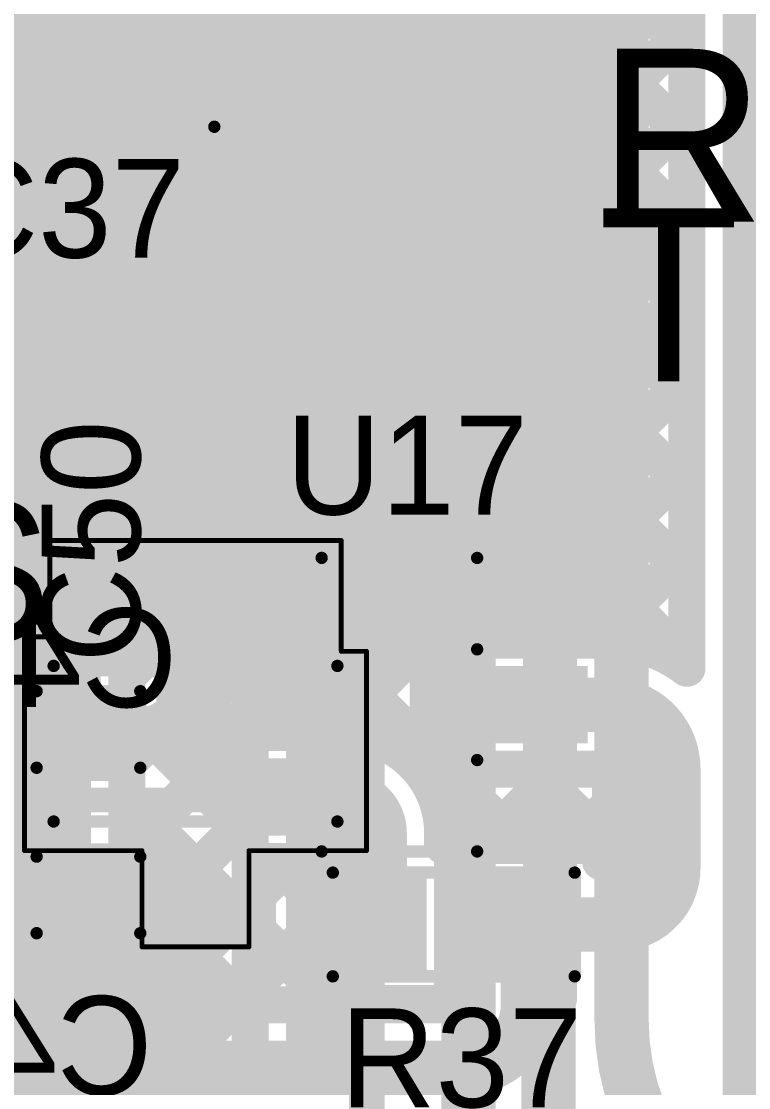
# Model space of a CAD drawing. Header units: millimetres. Extents: x 4.35 to 7.26, y 1.61 to 5.34.
# Drawn here: x 6.4698 to 6.7645, y 2.1389 to 2.5707 of the extents above; entities that cross this region are included whole.
import ezdxf

# ---------------------------------------------------------------- set-up
doc = ezdxf.new("R2010")
doc.units = ezdxf.units.MM
doc.header["$MEASUREMENT"] = 0
for name, color, linetype in [('BottomLayer', 5, 'Continuous'), ('BottomOverlay', 54, 'Continuous'), ('Mechanical13', 56, 'Continuous'), ('Mechanical15', 56, 'Continuous'), ('TopLayer', 1, 'Continuous'), ('TopOverlay', 2, 'Continuous'), ('TopPaste', 8, 'Continuous'), ('TopSolder', 216, 'Continuous')]:
    doc.layers.add(name, color=color, linetype=linetype)

# ---------------------------------------------------------------- blocks, each defined once
blk = doc.blocks.new('UCD1E471MNL1GS_3')
at = {"layer": 'TopLayer'}
for points in [[(-0.23425, 0.06496), (-0.23425, -0.06496), (-0.06496, 0.06496), (-0.06496, -0.06496)], [(0.06496, 0.06496), (0.06496, -0.06496), (0.23425, 0.06496), (0.23425, -0.06496)]]:
    blk.add_solid(points, dxfattribs=at)
at = {"layer": 'TopOverlay', "const_width": 0.005}
for points in [[(-0.2055, 0.1435), (-0.14, 0.209)], [(-0.14, 0.209), (0.206, 0.209)], [(0.206, 0.08), (0.206, 0.209)], [(-0.2055, 0.092), (-0.2055, 0.1435)], [(-0.227, 0.075), (-0.227, 0.099)], [(-0.239, 0.087), (-0.215, 0.087)], [(0.206, -0.209), (0.206, -0.08)], [(-0.2055, -0.1435), (-0.2055, -0.092)], [(-0.2055, -0.1435), (-0.14, -0.209)], [(-0.14, -0.209), (0.206, -0.209)]]:
    blk.add_lwpolyline(points, dxfattribs=at)
at = {"layer": 'TopOverlay', "const_width": 0.0025}
for points in [[(-0.14125, 0.209, 1), (-0.13875, 0.209, 1)], [(-0.14125, 0.209, 1), (-0.13875, 0.209, 1)], [(0.20475, 0.209, 1), (0.20725, 0.209, 1)], [(0.20475, 0.209, 1), (0.20725, 0.209, 1)], [(-0.20675, 0.1435, 1), (-0.20425, 0.1435, 1)], [(-0.20675, 0.1435, 1), (-0.20425, 0.1435, 1)], [(-0.22825, 0.099, 1), (-0.22575, 0.099, 1)], [(-0.20675, 0.092, 1), (-0.20425, 0.092, 1)], [(-0.24025, 0.087, 1), (-0.23775, 0.087, 1)], [(-0.21625, 0.087, 1), (-0.21375, 0.087, 1)], [(0.20475, 0.08, 1), (0.20725, 0.08, 1)], [(-0.22825, 0.075, 1), (-0.22575, 0.075, 1)], [(0.20475, -0.08, 1), (0.20725, -0.08, 1)], [(-0.20675, -0.092, 1), (-0.20425, -0.092, 1)], [(-0.20675, -0.1435, 1), (-0.20425, -0.1435, 1)], [(-0.20675, -0.1435, 1), (-0.20425, -0.1435, 1)], [(-0.14125, -0.209, 1), (-0.13875, -0.209, 1)], [(-0.14125, -0.209, 1), (-0.13875, -0.209, 1)], [(0.20475, -0.209, 1), (0.20725, -0.209, 1)], [(0.20475, -0.209, 1), (0.20725, -0.209, 1)]]:
    blk.add_lwpolyline(points, format="xyb", close=True, dxfattribs=at)
at = {"layer": 'TopPaste'}
for points in [[(-0.23425, 0.06496), (-0.23425, -0.06496), (-0.06496, 0.06496), (-0.06496, -0.06496)], [(0.06496, 0.06496), (0.06496, -0.06496), (0.23425, 0.06496), (0.23425, -0.06496)]]:
    blk.add_solid(points, dxfattribs=at)
at = {"layer": 'TopSolder'}
for points in [[(-0.23825, 0.06896), (-0.23825, -0.06896), (-0.06096, 0.06896), (-0.06096, -0.06896)], [(0.06096, 0.06896), (0.06096, -0.06896), (0.23825, 0.06896), (0.23825, -0.06896)]]:
    blk.add_solid(points, dxfattribs=at)
blk = doc.blocks.new('SSOP_3_28')
at = {"layer": 'Mechanical13', "const_width": 0.005}
for points in [[(-0.01569, -0.14009), (-0.01569, -0.02513)], [(0.04731, -0.02513), (-0.01569, -0.02513)], [(0.04731, -0.14009), (0.04731, -0.02513)], [(0.04731, -0.14009), (-0.01569, -0.14009)]]:
    blk.add_lwpolyline(points, dxfattribs=at)
at = {"layer": 'Mechanical13'}
for points, const_width in [([(-0.01694, -0.02513, 1), (-0.01444, -0.02513, 1)], 0.0025), ([(-0.01694, -0.02513, 1), (-0.01444, -0.02513, 1)], 0.0025), ([(0.04606, -0.02513, 1), (0.04856, -0.02513, 1)], 0.0025), ([(0.04606, -0.02513, 1), (0.04856, -0.02513, 1)], 0.0025), ([(-0.07868, -0.04324, 1), (-0.08655, -0.04324, 1)], 0.00787), ([(-0.08852, -0.04324, 1), (-0.08458, -0.04324, 1)], 0.00394), ([(-0.08065, -0.04324, 1), (-0.07671, -0.04324, 1)], 0.00394), ([(-0.01694, -0.14009, 1), (-0.01444, -0.14009, 1)], 0.0025), ([(-0.01694, -0.14009, 1), (-0.01444, -0.14009, 1)], 0.0025), ([(0.04606, -0.14009, 1), (0.04856, -0.14009, 1)], 0.0025), ([(0.04606, -0.14009, 1), (0.04856, -0.14009, 1)], 0.0025)]:
    blk.add_lwpolyline(points, format="xyb", close=True, dxfattribs=dict(at, const_width=const_width))
at = {"layer": 'Mechanical15', "const_width": 0.00197}
for points in [[(-0.02159, -0.02356), (-0.02159, -0.01332)], [(0.05912, -0.01332), (-0.02159, -0.01332)], [(0.05912, -0.06096), (0.05912, -0.01332)], [(-0.02159, -0.02356), (-0.06647, -0.02356)], [(-0.06647, -0.14167), (-0.06647, -0.02356)], [(0.09809, -0.06096), (0.05912, -0.06096)], [(0.09809, -0.10427), (0.09809, -0.06096)], [(0.09809, -0.10427), (0.05912, -0.10427)], [(0.05912, -0.15191), (0.05912, -0.10427)], [(-0.0275, -0.14167), (-0.06647, -0.14167)], [(-0.0275, -0.15191), (-0.0275, -0.14167)], [(0.05912, -0.15191), (-0.0275, -0.15191)]]:
    blk.add_lwpolyline(points, dxfattribs=at)
at = {"layer": 'Mechanical15', "const_width": 0.000984}
for points in [[(-0.02208, -0.01332, 1), (-0.0211, -0.01332, 1)], [(-0.02208, -0.01332, 1), (-0.0211, -0.01332, 1)], [(0.05863, -0.01332, 1), (0.05961, -0.01332, 1)], [(0.05863, -0.01332, 1), (0.05961, -0.01332, 1)], [(-0.06696, -0.02356, 1), (-0.06598, -0.02356, 1)], [(-0.06696, -0.02356, 1), (-0.06598, -0.02356, 1)], [(-0.02208, -0.02356, 1), (-0.0211, -0.02356, 1)], [(-0.02208, -0.02356, 1), (-0.0211, -0.02356, 1)], [(0.05863, -0.06096, 1), (0.05961, -0.06096, 1)], [(0.05863, -0.06096, 1), (0.05961, -0.06096, 1)], [(0.0976, -0.06096, 1), (0.09859, -0.06096, 1)], [(0.0976, -0.06096, 1), (0.09859, -0.06096, 1)], [(0.05863, -0.10427, 1), (0.05961, -0.10427, 1)], [(0.05863, -0.10427, 1), (0.05961, -0.10427, 1)], [(0.0976, -0.10427, 1), (0.09859, -0.10427, 1)], [(0.0976, -0.10427, 1), (0.09859, -0.10427, 1)], [(-0.06696, -0.14167, 1), (-0.06598, -0.14167, 1)], [(-0.06696, -0.14167, 1), (-0.06598, -0.14167, 1)], [(-0.02799, -0.14167, 1), (-0.027, -0.14167, 1)], [(-0.02799, -0.14167, 1), (-0.027, -0.14167, 1)], [(-0.02799, -0.15191, 1), (-0.027, -0.15191, 1)], [(-0.02799, -0.15191, 1), (-0.027, -0.15191, 1)], [(0.05863, -0.15191, 1), (0.05961, -0.15191, 1)], [(0.05863, -0.15191, 1), (0.05961, -0.15191, 1)]]:
    blk.add_lwpolyline(points, format="xyb", close=True, dxfattribs=at)
at = {"layer": 'TopLayer'}
for points in [[(0.01161, 0.02618), (0.01161, 0.07224), (-0.01161, 0.02618), (-0.01161, 0.07224)], [(-0.02579, -0.07224), (-0.02579, -0.02618), (-0.04902, -0.07224), (-0.04902, -0.02618)], [(0.04902, -0.07224), (0.04902, -0.02618), (0.02579, -0.07224), (0.02579, -0.02618)]]:
    blk.add_solid(points, dxfattribs=at)
at = {"layer": 'TopOverlay', "const_width": 0.005}
for points in [[(-0.05942, -0.0315), (-0.05942, 0.0315)], [(-0.02241, 0.0315), (-0.05942, 0.0315)], [(0.05942, 0.0315), (0.02241, 0.0315)], [(0.05942, -0.0315), (0.05942, 0.0315)]]:
    blk.add_lwpolyline(points, dxfattribs=at)
at = {"layer": 'TopOverlay'}
for points, const_width in [([(-0.06067, 0.0315, 1), (-0.05817, 0.0315, 1)], 0.0025), ([(-0.06067, 0.0315, 1), (-0.05817, 0.0315, 1)], 0.0025), ([(-0.02366, 0.0315, 1), (-0.02116, 0.0315, 1)], 0.0025), ([(0.02116, 0.0315, 1), (0.02366, 0.0315, 1)], 0.0025), ([(0.05817, 0.0315, 1), (0.06067, 0.0315, 1)], 0.0025), ([(0.05817, 0.0315, 1), (0.06067, 0.0315, 1)], 0.0025), ([(-0.06067, -0.0315, 1), (-0.05817, -0.0315, 1)], 0.0025), ([(0.05817, -0.0315, 1), (0.06067, -0.0315, 1)], 0.0025), ([(-0.06006, -0.06, 1), (-0.06794, -0.06, 1)], 0.00787), ([(-0.06991, -0.06, 1), (-0.06597, -0.06, 1)], 0.00394), ([(-0.06203, -0.06, 1), (-0.05809, -0.06, 1)], 0.00394)]:
    blk.add_lwpolyline(points, format="xyb", close=True, dxfattribs=dict(at, const_width=const_width))
at = {"layer": 'TopPaste'}
for points in [[(0.01161, 0.02618), (0.01161, 0.07224), (-0.01161, 0.02618), (-0.01161, 0.07224)], [(-0.02579, -0.07224), (-0.02579, -0.02618), (-0.04902, -0.07224), (-0.04902, -0.02618)], [(0.04902, -0.07224), (0.04902, -0.02618), (0.02579, -0.07224), (0.02579, -0.02618)]]:
    blk.add_solid(points, dxfattribs=at)
at = {"layer": 'TopSolder'}
for points in [[(0.01561, 0.02218), (0.01561, 0.07624), (-0.01561, 0.02218), (-0.01561, 0.07624)], [(-0.02179, -0.07624), (-0.02179, -0.02218), (-0.05302, -0.07624), (-0.05302, -0.02218)], [(0.05302, -0.07624), (0.05302, -0.02218), (0.02179, -0.07624), (0.02179, -0.02218)]]:
    blk.add_solid(points, dxfattribs=at)
blk = doc.blocks.new('RES_0603_31')
at = {"layer": 'TopLayer'}
for points in [[(-0.045, 0.0175), (-0.045, -0.0175), (-0.015, 0.0175), (-0.015, -0.0175)], [(0.015, 0.0175), (0.015, -0.0175), (0.045, 0.0175), (0.045, -0.0175)]]:
    blk.add_solid(points, dxfattribs=at)
at = {"layer": 'TopOverlay', "const_width": 0.005}
for points in [[(-0.049, 0.021), (-0.049, -0.021)], [(0.049, 0.021), (-0.049, 0.021)], [(0.049, 0.021), (0.049, -0.021)], [(0.049, -0.021), (-0.049, -0.021)]]:
    blk.add_lwpolyline(points, dxfattribs=at)
at = {"layer": 'TopOverlay', "const_width": 0.0025}
for points in [[(-0.05025, 0.021, 1), (-0.04775, 0.021, 1)], [(-0.05025, 0.021, 1), (-0.04775, 0.021, 1)], [(0.04775, 0.021, 1), (0.05025, 0.021, 1)], [(0.04775, 0.021, 1), (0.05025, 0.021, 1)], [(-0.05025, -0.021, 1), (-0.04775, -0.021, 1)], [(-0.05025, -0.021, 1), (-0.04775, -0.021, 1)], [(0.04775, -0.021, 1), (0.05025, -0.021, 1)], [(0.04775, -0.021, 1), (0.05025, -0.021, 1)]]:
    blk.add_lwpolyline(points, format="xyb", close=True, dxfattribs=at)
at = {"layer": 'TopPaste'}
for points in [[(-0.045, 0.0175), (-0.045, -0.0175), (-0.015, 0.0175), (-0.015, -0.0175)], [(0.015, 0.0175), (0.015, -0.0175), (0.045, 0.0175), (0.045, -0.0175)]]:
    blk.add_solid(points, dxfattribs=at)
at = {"layer": 'TopSolder'}
for points in [[(-0.049, 0.0215), (-0.049, -0.0215), (-0.011, 0.0215), (-0.011, -0.0215)], [(0.011, 0.0215), (0.011, -0.0215), (0.049, 0.0215), (0.049, -0.0215)]]:
    blk.add_solid(points, dxfattribs=at)
blk = doc.blocks.new('CAP_0603_43')
at = {"layer": 'TopLayer'}
for points in [[(-0.045, 0.0175), (-0.045, -0.0175), (-0.015, 0.0175), (-0.015, -0.0175)], [(0.015, 0.0175), (0.015, -0.0175), (0.045, 0.0175), (0.045, -0.0175)]]:
    blk.add_solid(points, dxfattribs=at)
at = {"layer": 'TopOverlay', "const_width": 0.005}
for points in [[(-0.049, 0.021), (-0.049, -0.021)], [(-0.049, 0.021), (-0.018, 0.021)], [(0.018, 0.021), (0.049, 0.021)], [(0.049, 0.021), (0.049, -0.021)], [(-0.049, -0.021), (-0.018, -0.021)], [(0.018, -0.021), (0.049, -0.021)]]:
    blk.add_lwpolyline(points, dxfattribs=at)
at = {"layer": 'TopOverlay', "const_width": 0.0025}
for points in [[(-0.05025, 0.021, 1), (-0.04775, 0.021, 1)], [(-0.05025, 0.021, 1), (-0.04775, 0.021, 1)], [(-0.01925, 0.021, 1), (-0.01675, 0.021, 1)], [(0.01675, 0.021, 1), (0.01925, 0.021, 1)], [(0.04775, 0.021, 1), (0.05025, 0.021, 1)], [(0.04775, 0.021, 1), (0.05025, 0.021, 1)], [(-0.05025, -0.021, 1), (-0.04775, -0.021, 1)], [(-0.05025, -0.021, 1), (-0.04775, -0.021, 1)], [(-0.01925, -0.021, 1), (-0.01675, -0.021, 1)], [(0.01675, -0.021, 1), (0.01925, -0.021, 1)], [(0.04775, -0.021, 1), (0.05025, -0.021, 1)], [(0.04775, -0.021, 1), (0.05025, -0.021, 1)]]:
    blk.add_lwpolyline(points, format="xyb", close=True, dxfattribs=at)
at = {"layer": 'TopPaste'}
for points in [[(-0.045, 0.0175), (-0.045, -0.0175), (-0.015, 0.0175), (-0.015, -0.0175)], [(0.015, 0.0175), (0.015, -0.0175), (0.045, 0.0175), (0.045, -0.0175)]]:
    blk.add_solid(points, dxfattribs=at)
at = {"layer": 'TopSolder'}
for points in [[(-0.04736, 0.01986), (-0.04736, -0.01986), (-0.01264, 0.01986), (-0.01264, -0.01986)], [(0.01264, 0.01986), (0.01264, -0.01986), (0.04736, 0.01986), (0.04736, -0.01986)]]:
    blk.add_solid(points, dxfattribs=at)

msp = doc.modelspace()

# ---------------------------------------------------------------- linework, layer by layer
at = {"layer": 'BottomLayer'}
for points, const_width in [([(6.713, 2.166), (6.713, 4.175)], 0.022), ([(6.684, 2.17563), (6.684, 4.12058)], 0.022), ([(6.651, 1.789), (6.651, 4.07)], 0.022), ([(6.597, 3.608), (6.597, 1.868)], 0.04), ([(6.5625, 3.12089), (6.5625, 1.8695)], 0.015), ([(6.478, 1.902), (6.478, 3)], 0.04), ([(6.5125, 1.902), (6.5125, 3)], 0.015), ([(6.5125, 2.60918), (6.5625, 2.55918)], 0.015), ([(6.5125, 2.5527), (6.5625, 2.6027)], 0.015), ([(6.5125, 2.57382), (6.5625, 2.52382)], 0.015), ([(6.5125, 2.51735), (6.5625, 2.56735)], 0.015), ([(6.5125, 2.53847), (6.5625, 2.48847)], 0.015), ([(6.5125, 2.48199), (6.5625, 2.53199)], 0.015), ([(6.5125, 2.50311), (6.5625, 2.45311)], 0.015), ([(6.5125, 2.44664), (6.5625, 2.49664)], 0.015), ([(6.5125, 2.46776), (6.5625, 2.41776)], 0.015), ([(6.5125, 2.41128), (6.5625, 2.46128)], 0.015), ([(6.5125, 2.4324), (6.5625, 2.3824)], 0.015), ([(6.5125, 2.37593), (6.5625, 2.42593)], 0.015), ([(6.5125, 2.39705), (6.5625, 2.34705)], 0.015), ([(6.5125, 2.34057), (6.5625, 2.39057)], 0.015), ([(6.5125, 2.36169), (6.5625, 2.31169)], 0.015), ([(6.5125, 2.36169), (6.5625, 2.31169)], 0.015), ([(6.5125, 2.30522), (6.5625, 2.35522)], 0.015), ([(6.5125, 2.32633), (6.5625, 2.27633)], 0.015), ([(6.5125, 2.26986), (6.5625, 2.31986)], 0.015), ([(6.5125, 2.29098), (6.5625, 2.24098)], 0.015), ([(6.5125, 2.23451), (6.5625, 2.28451)], 0.015), ([(6.5125, 2.25562), (6.5625, 2.20562)], 0.015), ([(6.5125, 2.19915), (6.5625, 2.24915)], 0.015), ([(6.5125, 2.22027), (6.5625, 2.17027)], 0.015), ([(6.5125, 2.16379), (6.5625, 2.21379)], 0.015), ([(6.5125, 2.18491), (6.5625, 2.13491)], 0.015), ([(6.5125, 2.12844), (6.5625, 2.17844)], 0.015), ([(6.68338, 2.17501), (6.684, 2.17563)], 0.022), ([(6.68338, 1.82262), (6.68338, 2.17501)], 0.022), ([(6.5125, 2.14956), (6.5625, 2.09956)], 0.015), ([(6.5125, 2.09308), (6.5625, 2.14308)], 0.015)]:
    msp.add_lwpolyline(points, dxfattribs=dict(at, const_width=const_width))
for points, const_width in [([(6.50875, 2.57382, 1), (6.51625, 2.57382, 1)], 0.0075), ([(6.55875, 2.56735, 1), (6.56625, 2.56735, 1)], 0.0075), ([(6.55875, 2.55918, 1), (6.56625, 2.55918, 1)], 0.0075), ([(6.50875, 2.5527, 1), (6.51625, 2.5527, 1)], 0.0075), ([(6.50875, 2.53847, 1), (6.51625, 2.53847, 1)], 0.0075), ([(6.55875, 2.53199, 1), (6.56625, 2.53199, 1)], 0.0075), ([(6.55875, 2.52382, 1), (6.56625, 2.52382, 1)], 0.0075), ([(6.50875, 2.51735, 1), (6.51625, 2.51735, 1)], 0.0075), ([(6.50875, 2.50311, 1), (6.51625, 2.50311, 1)], 0.0075), ([(6.55875, 2.49664, 1), (6.56625, 2.49664, 1)], 0.0075), ([(6.55875, 2.48847, 1), (6.56625, 2.48847, 1)], 0.0075), ([(6.50875, 2.48199, 1), (6.51625, 2.48199, 1)], 0.0075), ([(6.50875, 2.46776, 1), (6.51625, 2.46776, 1)], 0.0075), ([(6.55875, 2.46128, 1), (6.56625, 2.46128, 1)], 0.0075), ([(6.55875, 2.45311, 1), (6.56625, 2.45311, 1)], 0.0075), ([(6.50875, 2.44664, 1), (6.51625, 2.44664, 1)], 0.0075), ([(6.50875, 2.4324, 1), (6.51625, 2.4324, 1)], 0.0075), ([(6.55875, 2.42593, 1), (6.56625, 2.42593, 1)], 0.0075), ([(6.55875, 2.41776, 1), (6.56625, 2.41776, 1)], 0.0075), ([(6.50875, 2.41128, 1), (6.51625, 2.41128, 1)], 0.0075), ([(6.50875, 2.39705, 1), (6.51625, 2.39705, 1)], 0.0075), ([(6.55875, 2.39057, 1), (6.56625, 2.39057, 1)], 0.0075), ([(6.55875, 2.3824, 1), (6.56625, 2.3824, 1)], 0.0075), ([(6.50875, 2.37593, 1), (6.51625, 2.37593, 1)], 0.0075), ([(6.50875, 2.36169, 1), (6.51625, 2.36169, 1)], 0.0075), ([(6.50875, 2.36169, 1), (6.51625, 2.36169, 1)], 0.0075), ([(6.55875, 2.35522, 1), (6.56625, 2.35522, 1)], 0.0075), ([(6.55875, 2.34705, 1), (6.56625, 2.34705, 1)], 0.0075), ([(6.50875, 2.34057, 1), (6.51625, 2.34057, 1)], 0.0075), ([(6.50875, 2.32633, 1), (6.51625, 2.32633, 1)], 0.0075), ([(6.55875, 2.31986, 1), (6.56625, 2.31986, 1)], 0.0075), ([(6.55875, 2.31169, 1), (6.56625, 2.31169, 1)], 0.0075), ([(6.55875, 2.31169, 1), (6.56625, 2.31169, 1)], 0.0075), ([(6.50875, 2.30522, 1), (6.51625, 2.30522, 1)], 0.0075), ([(6.50875, 2.29098, 1), (6.51625, 2.29098, 1)], 0.0075), ([(6.55875, 2.28451, 1), (6.56625, 2.28451, 1)], 0.0075), ([(6.55875, 2.27633, 1), (6.56625, 2.27633, 1)], 0.0075), ([(6.50875, 2.26986, 1), (6.51625, 2.26986, 1)], 0.0075), ([(6.50875, 2.25562, 1), (6.51625, 2.25562, 1)], 0.0075), ([(6.55875, 2.24915, 1), (6.56625, 2.24915, 1)], 0.0075), ([(6.55875, 2.24098, 1), (6.56625, 2.24098, 1)], 0.0075), ([(6.50875, 2.23451, 1), (6.51625, 2.23451, 1)], 0.0075), ([(6.50875, 2.22027, 1), (6.51625, 2.22027, 1)], 0.0075), ([(6.55875, 2.21379, 1), (6.56625, 2.21379, 1)], 0.0075), ([(6.55875, 2.20562, 1), (6.56625, 2.20562, 1)], 0.0075), ([(6.50875, 2.19915, 1), (6.51625, 2.19915, 1)], 0.0075), ([(6.50875, 2.18491, 1), (6.51625, 2.18491, 1)], 0.0075), ([(6.55875, 2.17844, 1), (6.56625, 2.17844, 1)], 0.0075), ([(6.67788, 2.17501, 1), (6.68888, 2.17501, 1)], 0.011), ([(6.67788, 2.17501, 1), (6.68888, 2.17501, 1)], 0.011), ([(6.6785, 2.17563, 1), (6.6895, 2.17563, 1)], 0.011), ([(6.6785, 2.17563, 1), (6.6895, 2.17563, 1)], 0.011), ([(6.55875, 2.17027, 1), (6.56625, 2.17027, 1)], 0.0075), ([(6.7075, 2.166, 1), (6.7185, 2.166, 1)], 0.011), ([(6.7075, 2.166, 1), (6.7185, 2.166, 1)], 0.011), ([(6.50875, 2.16379, 1), (6.51625, 2.16379, 1)], 0.0075), ([(6.50875, 2.14956, 1), (6.51625, 2.14956, 1)], 0.0075), ([(6.55875, 2.14308, 1), (6.56625, 2.14308, 1)], 0.0075), ([(6.55875, 2.13491, 1), (6.56625, 2.13491, 1)], 0.0075)]:
    msp.add_lwpolyline(points, format="xyb", close=True, dxfattribs=dict(at, const_width=const_width))
at = {"layer": 'BottomLayer', "const_width": 0.022}
msp.add_lwpolyline([(6.813, 2.066, -0.414214), (6.713, 2.166)], format="xyb", dxfattribs=at)
at = {"layer": 'TopLayer'}
for points, const_width in [([(6.7395, 2.30874), (6.7395, 2.9735)], 0.015), ([(6.27912, 2.31932), (6.7395, 2.7797)], 0.015), ([(6.31447, 2.31932), (6.7395, 2.74435)], 0.015), ([(6.40517, 2.37466), (6.7395, 2.70899)], 0.015), ([(6.59375, 2.7047), (6.7395, 2.55895)], 0.015), ([(6.3325, 2.68311), (6.6955, 2.32011)], 0.015), ([(6.42134, 2.35548), (6.7395, 2.67364)], 0.015), ([(6.59375, 2.66935), (6.7395, 2.5236)], 0.015), ([(6.20894, 2.2845), (6.57898, 2.65454)], 0.015), ([(6.23969, 2.35061), (6.54363, 2.65454)], 0.015), ([(6.39643, 2.65454), (6.7395, 2.31147)], 0.015), ([(6.43178, 2.65454), (6.7395, 2.34682)], 0.015), ([(6.46714, 2.65454), (6.7395, 2.38218)], 0.015), ([(6.50249, 2.65454), (6.7395, 2.41753)], 0.015), ([(6.53785, 2.65454), (6.7395, 2.45289)], 0.015), ([(6.5732, 2.65454), (6.7395, 2.48824)], 0.015), ([(6.3325, 2.64776), (6.66014, 2.32011)], 0.015), ([(6.42026, 2.31904), (6.7395, 2.63828)], 0.015), ([(6.3325, 2.6124), (6.58439, 2.36052)], 0.015), ([(6.44953, 2.31296), (6.7395, 2.60293)], 0.015), ([(6.3325, 2.57705), (6.54903, 2.36052)], 0.015), ([(6.48489, 2.31296), (6.7395, 2.56757)], 0.015), ([(6.3325, 2.54169), (6.53323, 2.34096)], 0.015), ([(6.3325, 2.54169), (6.53323, 2.34095)], 0.015), ([(6.5678, 2.36052), (6.7395, 2.53222)], 0.015), ([(6.3325, 2.50633), (6.52588, 2.31296)], 0.015), ([(6.60315, 2.36052), (6.7395, 2.49686)], 0.015), ([(6.32298, 2.4805), (6.49052, 2.31296)], 0.015), ([(6.6143, 2.3363), (6.7395, 2.46151)], 0.015), ([(6.59606, 2.28271), (6.7395, 2.42615)], 0.015), ([(6.66882, 2.32011), (6.7395, 2.39079)], 0.015), ([(6.53323, 2.36052), (6.6143, 2.36052)], 0.015), ([(6.53323, 2.30229), (6.53323, 2.36052)], 0.015), ([(6.6143, 2.30229), (6.6143, 2.36052)], 0.015), ([(6.70417, 2.32011), (6.7395, 2.35544)], 0.015), ([(6.57376, 2.3314), (6.57376, 2.35302)], 0.01), ([(6.54073, 2.3314), (6.57376, 2.3314)], 0.01), ([(6.57376, 2.3314), (6.6068, 2.3314)], 0.01), ([(6.57376, 2.30979), (6.57376, 2.3314)], 0.01), ([(6.6143, 2.33061), (6.63466, 2.31024)], 0.015), ([(6.52024, 2.31296), (6.53323, 2.32595)], 0.015), ([(6.63466, 2.32011), (6.70972, 2.32011)], 0.015), ([(6.63466, 2.26789), (6.63466, 2.32011)], 0.015), ([(6.73264, 2.31322), (6.7395, 2.32008)], 0.015), ([(6.462, 2.31296), (6.479, 2.31296)], 0.015), ([(6.462, 2.31296), (6.479, 2.31296)], 0.015), ([(6.479, 2.31296), (6.532, 2.31296)], 0.015), ([(6.52588, 2.31296), (6.532, 2.30683)], 0.015), ([(6.532, 2.27491), (6.532, 2.31296)], 0.015), ([(6.497, 2.28046), (6.497, 2.30546)], 0.01), ([(6.53323, 2.3056), (6.53654, 2.30229)], 0.015), ([(6.532, 2.28936), (6.54493, 2.30229)], 0.015), ([(6.53323, 2.30229), (6.6143, 2.30229)], 0.015), ([(6.53654, 2.30229), (6.55612, 2.28271)], 0.015), ([(6.56071, 2.28271), (6.58028, 2.30229)], 0.015), ([(6.5719, 2.30229), (6.59147, 2.28271)], 0.015), ([(6.5719, 2.30229), (6.59148, 2.28271)], 0.015), ([(6.60726, 2.30229), (6.63466, 2.27489)], 0.015), ([(6.67219, 2.294), (6.708, 2.294)], 0.022), ([(6.62349, 2.27478), (6.63466, 2.28595)], 0.015), ([(6.444, 2.28046), (6.497, 2.28046)], 0.022), ([(6.497, 2.28046), (6.51146, 2.28046)], 0.022), ([(6.53623, 2.28271), (6.6113, 2.28271)], 0.015), ([(6.53623, 2.27491), (6.53623, 2.28271)], 0.015), ([(6.497, 2.28046), (6.5245, 2.28046)], 0.01), ([(6.532, 2.27491), (6.53623, 2.27491)], 0.015), ([(6.63466, 2.27489), (6.64166, 2.26789)], 0.015), ([(6.734, 2.22794), (6.734, 2.268)], 0.022), ([(6.63466, 2.26789), (6.7085, 2.26789)], 0.015), ([(6.63852, 2.25446), (6.65195, 2.26789)], 0.015), ([(6.64166, 2.26789), (6.67255, 2.237)], 0.015), ([(6.65642, 2.237), (6.6873, 2.26789)], 0.015), ([(6.67702, 2.26789), (6.7085, 2.2364)], 0.015), ([(6.7085, 2.2305), (6.7085, 2.26789)], 0.015), ([(6.57376, 2.2566), (6.6004, 2.2566)], 0.022), ([(6.392, 2.25541), (6.59041, 2.25541)], 0.01), ([(6.69177, 2.237), (6.7085, 2.25373)], 0.015), ([(6.615, 2.208), (6.615, 2.242)], 0.022), ([(6.6405, 2.237), (6.6405, 2.242)], 0.015), ([(6.6405, 2.237), (6.6445, 2.237)], 0.015), ([(6.6445, 2.173), (6.6445, 2.237)], 0.015), ([(6.6455, 2.237), (6.7045, 2.237)], 0.015), ([(6.6455, 2.173), (6.6455, 2.237)], 0.015), ([(6.7045, 2.2305), (6.7045, 2.237)], 0.015), ([(6.5655, 2.23048), (6.5855, 2.23048)], 0.015), ([(6.5655, 2.21679), (6.57919, 2.23048)], 0.015), ([(6.5655, 2.1725), (6.5655, 2.23048)], 0.015), ([(6.57299, 2.23048), (6.5855, 2.21798)], 0.015), ([(6.5855, 2.173), (6.5855, 2.23048)], 0.015), ([(6.7045, 2.2305), (6.7085, 2.2305)], 0.015), ([(6.675, 2.205), (6.71106, 2.205)], 0.022), ([(6.675, 2.172), (6.675, 2.205)], 0.022), ([(6.5655, 2.20262), (6.5855, 2.18262)], 0.015), ([(6.5655, 2.18144), (6.5855, 2.20144)], 0.015), ([(6.5655, 2.1725), (6.6495, 2.1725)], 0.015), ([(6.5855, 2.173), (6.6445, 2.173)], 0.015), ([(6.6455, 2.173), (6.6495, 2.173)], 0.015), ([(6.521, 2.147), (6.65, 2.147)], 0.022)]:
    msp.add_lwpolyline(points, dxfattribs=dict(at, const_width=const_width))
for points, const_width in [([(6.73575, 2.56757, 1), (6.74325, 2.56757, 1)], 0.0075), ([(6.73575, 2.55895, 1), (6.74325, 2.55895, 1)], 0.0075), ([(6.73575, 2.53222, 1), (6.74325, 2.53222, 1)], 0.0075), ([(6.73575, 2.5236, 1), (6.74325, 2.5236, 1)], 0.0075), ([(6.73575, 2.49686, 1), (6.74325, 2.49686, 1)], 0.0075), ([(6.73575, 2.48824, 1), (6.74325, 2.48824, 1)], 0.0075), ([(6.73575, 2.46151, 1), (6.74325, 2.46151, 1)], 0.0075), ([(6.73575, 2.45289, 1), (6.74325, 2.45289, 1)], 0.0075), ([(6.73575, 2.42615, 1), (6.74325, 2.42615, 1)], 0.0075), ([(6.73575, 2.41753, 1), (6.74325, 2.41753, 1)], 0.0075), ([(6.73575, 2.39079, 1), (6.74325, 2.39079, 1)], 0.0075), ([(6.73575, 2.38218, 1), (6.74325, 2.38218, 1)], 0.0075), ([(6.52948, 2.36052, 1), (6.53698, 2.36052, 1)], 0.0075), ([(6.52948, 2.36052, 1), (6.53698, 2.36052, 1)], 0.0075), ([(6.54528, 2.36052, 1), (6.55278, 2.36052, 1)], 0.0075), ([(6.56405, 2.36052, 1), (6.57155, 2.36052, 1)], 0.0075), ([(6.58064, 2.36052, 1), (6.58814, 2.36052, 1)], 0.0075), ([(6.5994, 2.36052, 1), (6.6069, 2.36052, 1)], 0.0075), ([(6.61055, 2.36052, 1), (6.61805, 2.36052, 1)], 0.0075), ([(6.61055, 2.36052, 1), (6.61805, 2.36052, 1)], 0.0075), ([(6.73575, 2.35544, 1), (6.74325, 2.35544, 1)], 0.0075), ([(6.57126, 2.35302, 1), (6.57626, 2.35302, 1)], 0.005), ([(6.73575, 2.34682, 1), (6.74325, 2.34682, 1)], 0.0075), ([(6.52948, 2.34096, 1), (6.53698, 2.34096, 1)], 0.0075), ([(6.52948, 2.34095, 1), (6.53698, 2.34095, 1)], 0.0075), ([(6.61055, 2.3363, 1), (6.61805, 2.3363, 1)], 0.0075), ([(6.53823, 2.3314, 1), (6.54323, 2.3314, 1)], 0.005), ([(6.57126, 2.3314, 1), (6.57626, 2.3314, 1)], 0.005), ([(6.57126, 2.3314, 1), (6.57626, 2.3314, 1)], 0.005), ([(6.57126, 2.3314, 1), (6.57626, 2.3314, 1)], 0.005), ([(6.57126, 2.3314, 1), (6.57626, 2.3314, 1)], 0.005), ([(6.6043, 2.3314, 1), (6.6093, 2.3314, 1)], 0.005), ([(6.61055, 2.33061, 1), (6.61805, 2.33061, 1)], 0.0075), ([(6.52948, 2.32595, 1), (6.53698, 2.32595, 1)], 0.0075), ([(6.5425, 2.317, 1), (6.5535, 2.317, 1)], 0.011), ([(6.63091, 2.32011, 1), (6.63841, 2.32011, 1)], 0.0075), ([(6.63091, 2.32011, 1), (6.63841, 2.32011, 1)], 0.0075), ([(6.65639, 2.32011, 1), (6.66389, 2.32011, 1)], 0.0075), ([(6.66507, 2.32011, 1), (6.67257, 2.32011, 1)], 0.0075), ([(6.69175, 2.32011, 1), (6.69925, 2.32011, 1)], 0.0075), ([(6.70042, 2.32011, 1), (6.70792, 2.32011, 1)], 0.0075), ([(6.70597, 2.32011, 1), (6.71347, 2.32011, 1)], 0.0075), ([(6.73575, 2.32008, 1), (6.74325, 2.32008, 1)], 0.0075), ([(6.70597, 2.31947, 1), (6.71347, 2.31947, 1)], 0.0075), ([(6.47525, 2.31296, 1), (6.48275, 2.31296, 1)], 0.0075), ([(6.47525, 2.31296, 1), (6.48275, 2.31296, 1)], 0.0075), ([(6.47525, 2.31296, 1), (6.48275, 2.31296, 1)], 0.0075), ([(6.48114, 2.31296, 1), (6.48864, 2.31296, 1)], 0.0075), ([(6.48677, 2.31296, 1), (6.49427, 2.31296, 1)], 0.0075), ([(6.51649, 2.31296, 1), (6.52399, 2.31296, 1)], 0.0075), ([(6.52213, 2.31296, 1), (6.52963, 2.31296, 1)], 0.0075), ([(6.52213, 2.31296, 1), (6.52963, 2.31296, 1)], 0.0075), ([(6.52825, 2.31296, 1), (6.53575, 2.31296, 1)], 0.0075), ([(6.52825, 2.31296, 1), (6.53575, 2.31296, 1)], 0.0075), ([(6.72889, 2.31322, 1), (6.73639, 2.31322, 1)], 0.0075), ([(6.73575, 2.31147, 1), (6.74325, 2.31147, 1)], 0.0075), ([(6.57126, 2.30979, 1), (6.57626, 2.30979, 1)], 0.005), ([(6.63091, 2.31024, 1), (6.63841, 2.31024, 1)], 0.0075), ([(6.73575, 2.30874, 1), (6.74325, 2.30874, 1)], 0.0075), ([(6.73575, 2.30874, 1), (6.74325, 2.30874, 1)], 0.0075), ([(6.4945, 2.30546, 1), (6.4995, 2.30546, 1)], 0.005), ([(6.52825, 2.30683, 1), (6.53575, 2.30683, 1)], 0.0075), ([(6.52948, 2.3056, 1), (6.53698, 2.3056, 1)], 0.0075), ([(6.52948, 2.30229, 1), (6.53698, 2.30229, 1)], 0.0075), ([(6.52948, 2.30229, 1), (6.53698, 2.30229, 1)], 0.0075), ([(6.53279, 2.30229, 1), (6.54029, 2.30229, 1)], 0.0075), ([(6.53279, 2.30229, 1), (6.54029, 2.30229, 1)], 0.0075), ([(6.54118, 2.30229, 1), (6.54868, 2.30229, 1)], 0.0075), ([(6.56815, 2.30229, 1), (6.57565, 2.30229, 1)], 0.0075), ([(6.56815, 2.30229, 1), (6.57565, 2.30229, 1)], 0.0075), ([(6.57653, 2.30229, 1), (6.58403, 2.30229, 1)], 0.0075), ([(6.60351, 2.30229, 1), (6.61101, 2.30229, 1)], 0.0075), ([(6.61055, 2.30229, 1), (6.61805, 2.30229, 1)], 0.0075), ([(6.61055, 2.30229, 1), (6.61805, 2.30229, 1)], 0.0075), ([(6.66669, 2.294, 1), (6.67769, 2.294, 1)], 0.011), ([(6.7025, 2.294, 1), (6.7135, 2.294, 1)], 0.011), ([(6.7025, 2.294, 1), (6.7135, 2.294, 1)], 0.011), ([(6.52825, 2.28936, 1), (6.53575, 2.28936, 1)], 0.0075), ([(6.63091, 2.28595, 1), (6.63841, 2.28595, 1)], 0.0075), ([(6.4915, 2.28046, 1), (6.5025, 2.28046, 1)], 0.011), ([(6.4915, 2.28046, 1), (6.5025, 2.28046, 1)], 0.011), ([(6.50596, 2.28046, 1), (6.51696, 2.28046, 1)], 0.011), ([(6.50596, 2.28046, 1), (6.51696, 2.28046, 1)], 0.011), ([(6.53248, 2.28271, 1), (6.53998, 2.28271, 1)], 0.0075), ([(6.53248, 2.28271, 1), (6.53998, 2.28271, 1)], 0.0075), ([(6.55237, 2.28271, 1), (6.55987, 2.28271, 1)], 0.0075), ([(6.55696, 2.28271, 1), (6.56446, 2.28271, 1)], 0.0075), ([(6.58772, 2.28271, 1), (6.59523, 2.28271, 1)], 0.0075), ([(6.58773, 2.28271, 1), (6.59523, 2.28271, 1)], 0.0075), ([(6.59231, 2.28271, 1), (6.59981, 2.28271, 1)], 0.0075), ([(6.60755, 2.28271, 1), (6.61505, 2.28271, 1)], 0.0075), ([(6.4945, 2.28046, 1), (6.4995, 2.28046, 1)], 0.005), ([(6.4945, 2.28046, 1), (6.4995, 2.28046, 1)], 0.005), ([(6.522, 2.28046, 1), (6.527, 2.28046, 1)], 0.005), ([(6.60755, 2.28059, 1), (6.61505, 2.28059, 1)], 0.0075), ([(6.52825, 2.27491, 1), (6.53575, 2.27491, 1)], 0.0075), ([(6.52825, 2.27491, 1), (6.53575, 2.27491, 1)], 0.0075), ([(6.53248, 2.27491, 1), (6.53998, 2.27491, 1)], 0.0075), ([(6.53248, 2.27491, 1), (6.53998, 2.27491, 1)], 0.0075), ([(6.61974, 2.27478, 1), (6.62724, 2.27478, 1)], 0.0075), ([(6.63091, 2.27489, 1), (6.63841, 2.27489, 1)], 0.0075), ([(6.63091, 2.27489, 1), (6.63841, 2.27489, 1)], 0.0075), ([(6.7285, 2.268, 1), (6.7395, 2.268, 1)], 0.011), ([(6.7285, 2.268, 1), (6.7395, 2.268, 1)], 0.011), ([(6.63091, 2.26789, 1), (6.63841, 2.26789, 1)], 0.0075), ([(6.63091, 2.26789, 1), (6.63841, 2.26789, 1)], 0.0075), ([(6.63791, 2.26789, 1), (6.64541, 2.26789, 1)], 0.0075), ([(6.63791, 2.26789, 1), (6.64541, 2.26789, 1)], 0.0075), ([(6.6482, 2.26789, 1), (6.6557, 2.26789, 1)], 0.0075), ([(6.67327, 2.26789, 1), (6.68077, 2.26789, 1)], 0.0075), ([(6.68355, 2.26789, 1), (6.69105, 2.26789, 1)], 0.0075), ([(6.70475, 2.26789, 1), (6.71225, 2.26789, 1)], 0.0075), ([(6.70475, 2.26789, 1), (6.71225, 2.26789, 1)], 0.0075), ([(6.56826, 2.2566, 1), (6.57926, 2.2566, 1)], 0.011), ([(6.5949, 2.2566, 1), (6.6059, 2.2566, 1)], 0.011), ([(6.5949, 2.2566, 1), (6.6059, 2.2566, 1)], 0.011), ([(6.58791, 2.25541, 1), (6.59291, 2.25541, 1)], 0.005), ([(6.63477, 2.25446, 1), (6.64227, 2.25446, 1)], 0.0075), ([(6.70475, 2.25373, 1), (6.71225, 2.25373, 1)], 0.0075), ([(6.6095, 2.242, 1), (6.6205, 2.242, 1)], 0.011), ([(6.6095, 2.242, 1), (6.6205, 2.242, 1)], 0.011), ([(6.63675, 2.242, 1), (6.64425, 2.242, 1)], 0.0075), ([(6.63675, 2.242, 1), (6.64425, 2.242, 1)], 0.0075), ([(6.63675, 2.237, 1), (6.64425, 2.237, 1)], 0.0075), ([(6.63675, 2.237, 1), (6.64425, 2.237, 1)], 0.0075), ([(6.64075, 2.237, 1), (6.64825, 2.237, 1)], 0.0075), ([(6.64075, 2.237, 1), (6.64825, 2.237, 1)], 0.0075), ([(6.64175, 2.237, 1), (6.64925, 2.237, 1)], 0.0075), ([(6.64175, 2.237, 1), (6.64925, 2.237, 1)], 0.0075), ([(6.65267, 2.237, 1), (6.66017, 2.237, 1)], 0.0075), ([(6.6688, 2.237, 1), (6.6763, 2.237, 1)], 0.0075), ([(6.68802, 2.237, 1), (6.69552, 2.237, 1)], 0.0075), ([(6.70075, 2.237, 1), (6.70825, 2.237, 1)], 0.0075), ([(6.70075, 2.237, 1), (6.70825, 2.237, 1)], 0.0075), ([(6.70475, 2.2364, 1), (6.71225, 2.2364, 1)], 0.0075), ([(6.56175, 2.23048, 1), (6.56925, 2.23048, 1)], 0.0075), ([(6.56175, 2.23048, 1), (6.56925, 2.23048, 1)], 0.0075), ([(6.56924, 2.23048, 1), (6.57674, 2.23048, 1)], 0.0075), ([(6.57544, 2.23048, 1), (6.58294, 2.23048, 1)], 0.0075), ([(6.58175, 2.23048, 1), (6.58925, 2.23048, 1)], 0.0075), ([(6.58175, 2.23048, 1), (6.58925, 2.23048, 1)], 0.0075), ([(6.70075, 2.2305, 1), (6.70825, 2.2305, 1)], 0.0075), ([(6.70075, 2.2305, 1), (6.70825, 2.2305, 1)], 0.0075), ([(6.70475, 2.2305, 1), (6.71225, 2.2305, 1)], 0.0075), ([(6.70475, 2.2305, 1), (6.71225, 2.2305, 1)], 0.0075), ([(6.7285, 2.22794, 1), (6.7395, 2.22794, 1)], 0.011), ([(6.7285, 2.22794, 1), (6.7395, 2.22794, 1)], 0.011), ([(6.56175, 2.21679, 1), (6.56925, 2.21679, 1)], 0.0075), ([(6.58175, 2.21798, 1), (6.58925, 2.21798, 1)], 0.0075), ([(6.6065, 2.205, 1), (6.6175, 2.205, 1)], 0.011), ([(6.6095, 2.208, 1), (6.6205, 2.208, 1)], 0.011), ([(6.6095, 2.208, 1), (6.6205, 2.208, 1)], 0.011), ([(6.6695, 2.205, 1), (6.6805, 2.205, 1)], 0.011), ([(6.6695, 2.205, 1), (6.6805, 2.205, 1)], 0.011), ([(6.70556, 2.205, 1), (6.71656, 2.205, 1)], 0.011), ([(6.70556, 2.205, 1), (6.71656, 2.205, 1)], 0.011), ([(6.56175, 2.20262, 1), (6.56925, 2.20262, 1)], 0.0075), ([(6.58175, 2.20144, 1), (6.58925, 2.20144, 1)], 0.0075), ([(6.58175, 2.18262, 1), (6.58925, 2.18262, 1)], 0.0075), ([(6.56175, 2.18144, 1), (6.56925, 2.18144, 1)], 0.0075), ([(6.6695, 2.172, 1), (6.6805, 2.172, 1)], 0.011), ([(6.6695, 2.172, 1), (6.6805, 2.172, 1)], 0.011), ([(6.56175, 2.1725, 1), (6.56925, 2.1725, 1)], 0.0075), ([(6.56175, 2.1725, 1), (6.56925, 2.1725, 1)], 0.0075), ([(6.58175, 2.173, 1), (6.58925, 2.173, 1)], 0.0075), ([(6.58175, 2.173, 1), (6.58925, 2.173, 1)], 0.0075), ([(6.64075, 2.173, 1), (6.64825, 2.173, 1)], 0.0075), ([(6.64075, 2.173, 1), (6.64825, 2.173, 1)], 0.0075), ([(6.64175, 2.173, 1), (6.64925, 2.173, 1)], 0.0075), ([(6.64175, 2.173, 1), (6.64925, 2.173, 1)], 0.0075), ([(6.64575, 2.173, 1), (6.65325, 2.173, 1)], 0.0075), ([(6.64575, 2.1725, 1), (6.65325, 2.1725, 1)], 0.0075), ([(6.5155, 2.147, 1), (6.5265, 2.147, 1)], 0.011), ([(6.6445, 2.147, 1), (6.6555, 2.147, 1)], 0.011), ([(6.6445, 2.147, 1), (6.6555, 2.147, 1)], 0.011)]:
    msp.add_lwpolyline(points, format="xyb", close=True, dxfattribs=dict(at, const_width=const_width))
for points, const_width in [([(6.548, 2.317, -0.414214), (6.51146, 2.28046)], 0.022), ([(6.70972, 2.31947, -0.157464), (6.7395, 2.30874)], 0.015), ([(6.708, 2.294, -0.414214), (6.734, 2.268)], 0.022), ([(6.6113, 2.28059, -0.33574), (6.6405, 2.242)], 0.015), ([(6.6004, 2.2566, -0.414214), (6.615, 2.242)], 0.022), ([(6.734, 2.22794, -0.414214), (6.71106, 2.205)], 0.022), ([(6.615, 2.208, -0.414214), (6.612, 2.205)], 0.022), ([(6.675, 2.172, -0.414214), (6.65, 2.147)], 0.022)]:
    msp.add_lwpolyline(points, format="xyb", dxfattribs=dict(at, const_width=const_width))
for points in [[(6.754, 2.029), (6.815, 2.029), (6.754, 3.161), (6.815, 3.161)], [(6.339, 2.37), (6.714, 2.37), (6.339, 2.945), (6.714, 2.945)], [(6.062, 2.316), (6.714, 2.316), (6.062, 2.486), (6.714, 2.486)], [(6.37771, 1.891), (6.551, 1.891), (6.37771, 2.235), (6.551, 2.235)]]:
    msp.add_solid(points, dxfattribs=at)

# ---------------------------------------------------------------- block references
for name, p, rotation in [('UCD1E471MNL1GS_3', (6.342, 2.737), 360), ('SSOP_3_28', (6.62298, 2.294), 270), ('CAP_0603_43', (6.497, 2.25046), 90), ('RES_0603_31', (6.645, 2.205), 180)]:
    msp.add_blockref(name, p, dxfattribs=dict(rotation=rotation))

# ---------------------------------------------------------------- texts
at = {"layer": 'BottomOverlay', "text_generation_flag": 2}
for s, p in [('C42', (6.533, 2.293)), ('C41', (6.523, 2.136))]:
    msp.add_text(s, height=0.04, dxfattribs=at).set_placement(p)
at = {"layer": 'TopOverlay'}
for s, height, rotation, p in [('RFID', 0.07, 360, (6.70349, 2.48958)), ('TESTING', 0.07, 360, (6.70349, 2.42498)), ('C50', 0.04, 90, (6.518, 2.311)), ('$', 0.06, 360, (6.435, 2.31809))]:
    msp.add_text(s, height=height, rotation=rotation, dxfattribs=at).set_placement(p)
for s, p in [('C37', (6.438, 2.475)), ('U17', (6.577, 2.371)), ('R37', (6.599, 2.131))]:
    msp.add_text(s, height=0.04, dxfattribs=at).set_placement(p)

doc.saveas('drawing.dxf')
